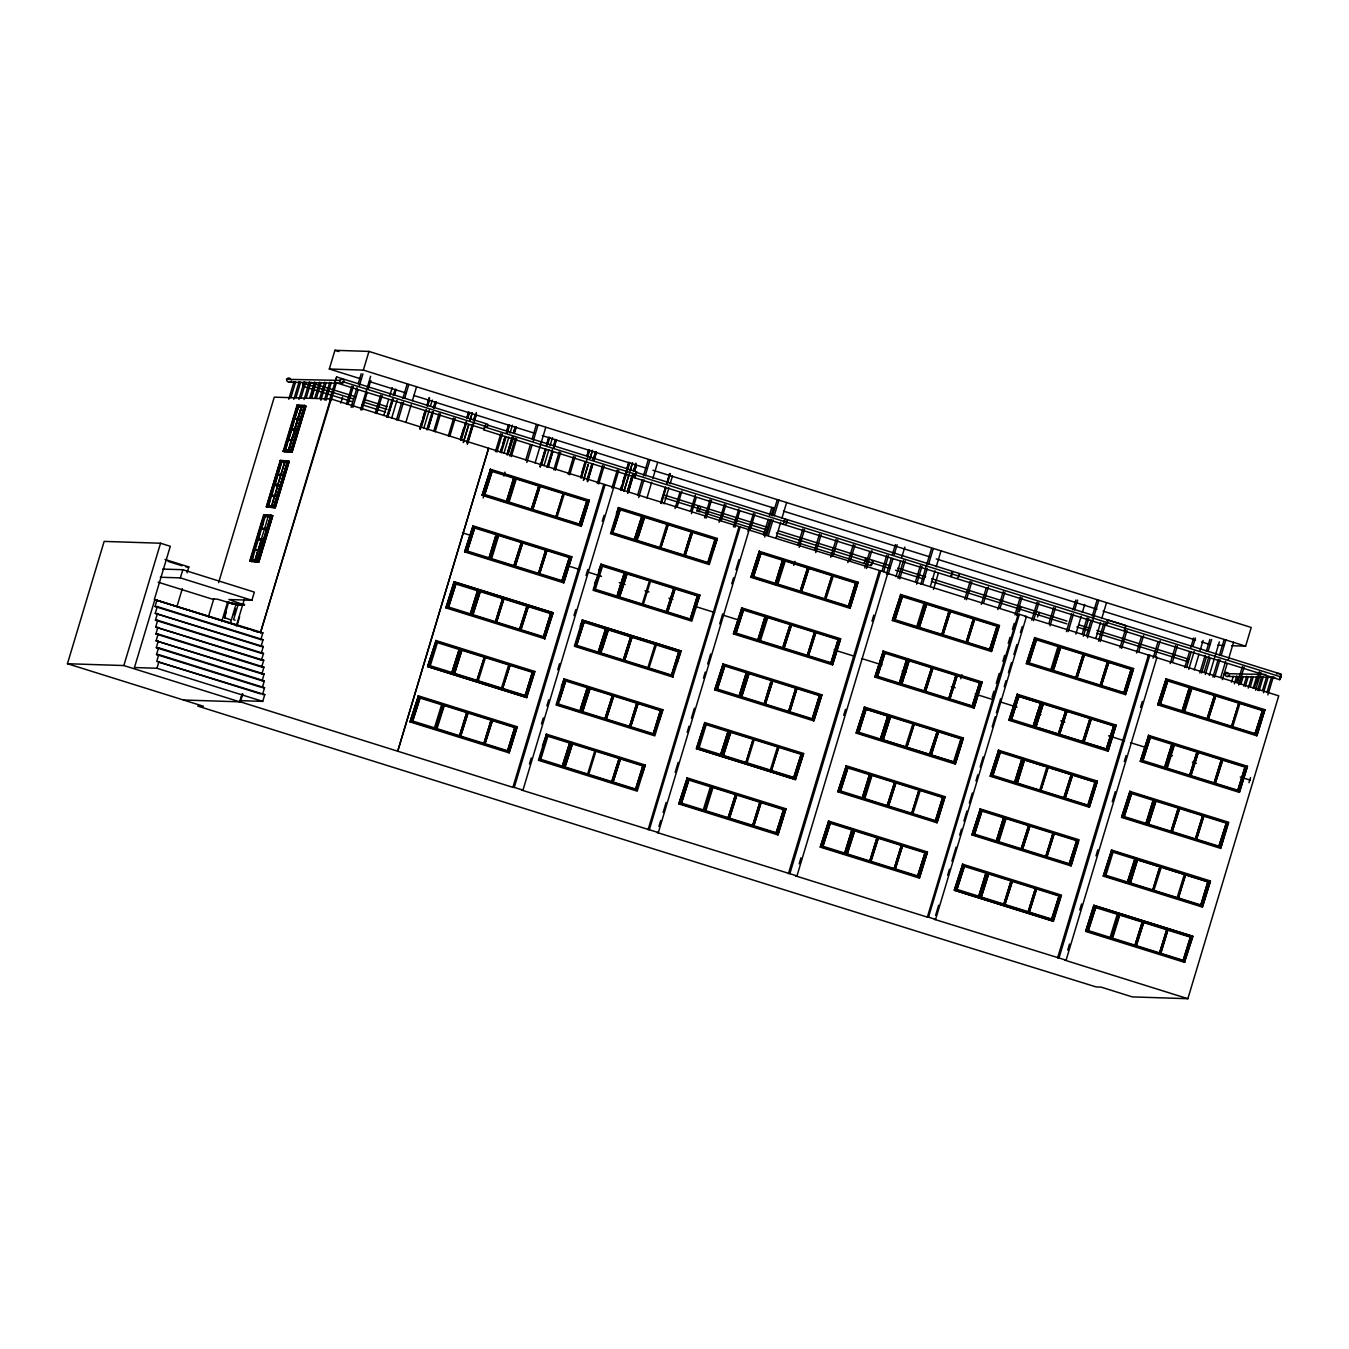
<?xml version="1.0" encoding="UTF-8"?>
<svg xmlns="http://www.w3.org/2000/svg" width="1349" height="1349" viewBox="0 0 1349 1349"><rect width="100%" height="100%" fill="white"/><g stroke="black" fill="none" stroke-linecap="round" stroke-linejoin="round"><path stroke-width="1.5" d="M634.806 476.332L636.172 475.152L636.02 472.774M696.708 510.394L764.967 532.501M785.59 524.272L787.192 522.383L786.99 520.006M957.47 578.08L959.088 576.192L958.886 573.814M225.519 613.39L225.603 612.412L225.283 613.424M1037.499 616.999L1039.388 612.48L1038.646 613.171M1229.226 673.775C1222.683 668.564 1224.319 680.098 1229.614 675.293M1105.876 623.98C1105.893 628.567 1109.637 617.876 1106.973 620.709M290.389 378.529C286.646 376.101 284.858 382.104 289.293 382.205L340.859 383.251M339.408 380.401C343.186 388.866 347.233 375.562 339.408 380.401L286.494 379.322M699.052 510.512L699.17 511.895L700.62 506.549M870.948 564.32C870.813 568.873 874.506 558.267 872.027 561.049M225.89 611.991L225.688 612.935M950.826 575.382C950.792 580.121 954.283 568.03 951.635 572.684M304.469 382.121L302.716 386.185L303.154 382.745M634.688 476.467L635.244 474.41L634.806 477.85L1279.678 679.677L1281.179 676.996L1281.314 674.247L1107.681 619.933M634.806 477.85L636.627 471.712L487.63 425.104M1248.972 782.724L1250.54 777.513M484.224 427.178L484.021 429.909L634.991 477.141M484.021 429.909L485.64 424.48M928.348 678.631L927.674 680.689M1187.862 998.698L1064.715 960.134L1066.098 960.201L1156.953 657.334L1155.57 657.283L1278.734 695.848L1187.862 998.698L1132.283 996.894L1101.071 987.114L1096.248 986.962L955.901 943.474L509.804 803.937L197.73 706.083L203.463 706.269L67.45 663.725L104.143 541.404L160.548 543.225L170.311 546.294L154.309 599.614L248.401 629.089M67.45 663.725L123.838 665.546L160.548 543.225M157.074 599.715L155.034 606.494L260.829 639.595L262.87 632.816L154.831 599.631L134.445 667.536L156.956 668.278L262.735 701.379L264.775 694.583L156.737 661.415L158.777 654.619L264.556 687.72L262.532 694.516L264.775 694.583M155.253 613.357L157.293 606.578L263.072 639.679L261.032 646.458L155.253 613.357L263.291 646.542L261.251 653.321L155.455 620.22L157.496 613.441M155.675 627.1L157.715 620.304L263.493 653.405L261.47 660.184L155.675 627.1L263.713 660.268L261.672 667.047L155.894 633.963L157.917 627.167M156.096 640.826L158.137 634.03L263.932 667.131L261.891 673.927L156.096 640.826L264.134 673.994L262.094 680.79L156.315 647.689L158.356 640.893M260.323 687.029L156.518 654.552L158.558 647.756L264.353 680.857L262.313 687.653L264.556 687.72M160.295 577.237L180.361 577.895L182.806 569.716L254.354 592.11L251.892 600.271L228.925 599.529L242.887 604.487M156.956 668.278L158.98 661.482M176.989 606.443L182.317 588.653M187.056 572.853L188.843 566.934L165.016 559.481M208.353 616.898L213.8 598.754M218.622 582.633L274.269 397.146L331.23 399L749.201 529.719L658.346 832.569L657.115 832.518L796.972 875.923L887.827 573.072L747.97 529.668L749.201 529.719M221.725 621.552L227.661 601.89L236.615 604.689M288.753 399.237L294.065 381.548M228.537 602.497L224.103 617.488L230.797 619.916M225.789 612.513L224.929 618.179M290.878 397.702L295.6 381.986M243.157 603.796L232.568 603.61L243.14 603.762M293.829 399.321L299.141 381.632M295.937 397.786L300.658 382.071M230.696 622.277L235.232 606.696M233.579 614.638L235.367 608.821M249.7 561.133L263.696 514.694L271.031 515.166L272.802 515.723L258.806 562.145L249.7 561.133L258.806 562.145M266.36 506.819L280.356 460.397L287.691 460.852L289.259 461.358L275.263 507.78L266.36 506.819L275.263 507.78M250.391 560.577L263.999 515.47L271.031 515.925L257.44 561.032L250.037 560.476L251.808 561.032L265.416 515.925L270.694 516.262M266.697 506.162L280.305 461.071L287.657 461.611L274.049 506.718L266.697 506.162L275.314 507.106L288.922 461.999L287.354 461.51L273.746 506.617L275.314 507.106M283.155 451.342L297.151 404.902L304.486 405.375L306.054 405.864L292.058 452.303L283.155 451.342L292.058 452.303M257.895 550.493L255.484 560.526L250.796 559.869L256.934 539.482L263.611 539.92M258.671 538.942L257.237 538.487L263.966 516.212L270.643 516.633M267.018 506.263L280.609 461.156M298.922 399.422L304.233 381.716M267.422 505.555L275.348 506.364L267.422 505.555L273.56 485.168L280.238 485.606M273.864 484.173L281.789 484.999L273.864 484.173L280.575 461.898L288.517 462.724L280.575 461.898M284.201 450.06L292.143 450.886L284.201 450.06L290.355 429.69L298.281 430.5L290.355 429.69M298.146 419.438L295.178 429.286L290.659 428.695L297.37 406.42L305.312 407.229L297.37 406.42M237.913 605.161L233.579 619.663L235.097 620.22M250.796 559.869L258.89 560.729L261.875 550.881L254.826 549.616L262.06 550.223L254.826 549.616M265.331 539.364L268.316 529.499L261.268 528.235L268.518 528.842L271.469 519.045M251.47 561.673L253.224 555.872M258.468 538.47L259.632 534.592M261.386 528.791L263.139 522.99M267.928 507.308L269.682 501.508M271.638 496.095L272.599 491.829M274.926 484.106L277.253 476.366M277.59 474.561L284.976 474.477L277.59 474.561L284.268 474.983M278.434 472.487L281.351 462.808M285.465 450.465L288.146 439.774L295.313 440.364L288.146 439.774M291.907 429.083L294.588 418.409L301.754 418.983M268.266 506.651L281.874 461.56L280.305 461.071M284.723 451.831L298.669 406.066M301.029 397.888L305.751 382.155M288.635 439.943L291.603 430.078M294.588 418.409L298.635 406.808M261.369 538.976L264.488 529.128M268.08 516.684L264.691 528.454M271.436 505.993L277.725 485.623M280.997 474.781L277.877 484.628L280.862 474.764M284.757 462.353L281.064 474.106L284.605 462.353M288.231 450.515L295.026 430.297L291.401 439.993M288.382 450.515L294.52 430.146M294.824 429.151L297.792 419.286M297.994 418.628L301.535 406.875M258.654 550.004L261.217 539.971L254.927 560.341L261.622 540.14M271.942 506.145L274.555 496.145M275.112 495.639L277.59 485.623M288.737 450.667L291.704 440.803M291.907 440.145L294.875 430.28M301.889 407.01L298.348 418.763L295.077 418.561M304.065 399.54L309.359 381.851M236.311 625.987L244.405 599.007M237.39 624.452L239.599 616.645M257.035 561.589L271.031 515.166M306.172 398.006L310.894 382.29M273.695 507.291L287.691 460.852M290.49 451.797L304.486 405.375M254.624 550.274L261.504 550.038M261.065 528.909L268.518 528.842M278.029 495.69L271.351 495.268L278.316 496.516L271.149 495.926M287.944 440.448L294.824 440.212M294.386 419.067L301.265 418.831M262.667 548.25L265.045 540.359L256.934 539.482M292.109 451.628L283.492 450.684L292.109 451.628L305.7 406.521L304.132 406.032M309.781 397.702L314.502 381.986M310.641 398.039L313.642 388.057M311.315 398.14L316.02 382.408M311.619 398.326L314.604 388.343M314.873 397.786L319.595 382.071M316.391 398.225L321.113 382.509M319.949 397.854L324.671 382.138M361.465 379.069L329.308 369.002L334.923 350.302L368.968 351.415L1251.231 627.454L1245.633 646.154L1231.603 645.699M320.455 398.933L322.259 392.947M320.893 400.265L326.205 382.576M324.451 399.945L329.763 382.239M325.969 400.366L331.281 382.678M329.561 400.063L336.677 376.961L487.647 424.193L487.444 426.925L342.427 381.565M332.073 393.824L260.424 632.85L331.23 399M183.413 699.996L240.375 701.851L242.786 693.858M331.078 400.501L336.39 382.812M340.808 403.081L342.595 397.095M346.474 404.076L351.87 386.118M347.958 404.515L353.337 386.539M351.128 407.331L357.03 387.618M358.227 383.672L361.178 373.825M329.308 369.002L363.353 370.115L368.968 351.415M352.882 407.398L358.21 389.659M359.39 385.713L362.932 373.875M360.588 409.809L370.638 376.287M361.937 410.079L367.265 392.34M368.446 388.394L370.806 380.502M375.275 413.098L380.671 395.122M376.759 413.536L382.155 395.561M383.791 415.492L388.647 399.54M389.76 395.544L392.239 387.568M386.708 417.145L392.137 399.287M393.25 395.324L395.105 389.372M387.365 417.161L392.711 399.304M393.857 395.358L395.695 389.389M387.652 416.908L392.93 399.287M395.864 389.49L394.11 395.358L396.235 389.507M387.787 416.908L393.284 399.287M391.648 418.19L397.044 400.215M396.404 419.977L401.732 402.238M402.913 398.292L407.044 384.499M398.157 420.028L403.486 402.289M404.666 398.343L408.814 384.549M405.864 422.439L411.192 404.7M412.372 400.754L416.504 386.961M420.18 427.144L421.95 421.276M423.114 417.364L424.884 411.496M420.433 427.161L425.12 411.496M426.891 405.627L429.235 397.786M419.977 429.117L425.964 409.877M427.077 405.897L429.37 397.803M420.197 429.134L425.491 411.512M427.245 405.627L429.589 397.803M421.192 427.734L426.537 409.894M427.734 405.931L429.522 399.978M423.856 428.021L429.302 410.079M430.432 406.083L432.304 400.097M426.773 429.673L432.203 411.833M433.316 407.853L435.171 401.918M427.431 429.69L432.995 411.816M433.923 407.887L435.761 401.935M427.852 429.437L433.147 411.816M434.311 407.904L436.081 402.036M428.071 429.454L433.349 411.833M434.53 407.921L436.3 402.036M433.67 431.376L439.066 413.401M435.154 431.815L440.533 413.839M448.306 435.946L453.686 417.971M449.773 436.385L455.169 418.409M460.835 437.734L463.769 427.937M466.703 418.156L468.474 412.271M460.498 439.69L465.928 422.085M466.956 418.156L468.862 412.288M460.599 440.263L466.147 422.085M467.142 418.443L469.081 412.305M461.257 440.28L466.602 422.422M467.799 418.46L469.587 412.507M469.907 420.618L472.302 412.642L469.975 420.618M466.838 442.219L472.268 424.362M473.381 420.399L475.236 414.447M467.496 442.236L472.824 424.345M474.039 420.416L476.416 412.474M467.192 443.939L473.061 424.362M474.241 420.433L476.146 414.565M467.547 443.939L476.366 414.581M495.454 451.611L500.85 433.636M483.144 497.966L484.342 493.97M496.921 452.033L502.317 434.074M500.31 452.219L501.491 448.306M502.671 444.394L505.015 436.553M506.769 430.685L508.539 424.817M500.563 452.235L505.268 436.57M506.431 432.658L508.792 424.817M500.698 452.235L505.622 436.587M506.617 432.962L509.146 424.834M501.322 452.809L506.077 436.941M507.275 432.978L509.652 425.053M503.986 453.095L508.843 437.143M509.973 433.147L512.435 425.171M507.595 454.495L511.709 440.803M515.824 427.093L514.053 432.962L515.891 427.009M507.561 454.765L513.126 436.891M507.983 454.512L513.497 436.907M514.441 432.978L516.431 427.11M503.852 476.079L505.049 472.083M509.855 456.114L515.234 438.138M511.322 456.552L516.718 438.577M525.638 460.447L530.359 444.681M532.147 438.762L536.278 424.969M526.801 462.488L532.13 444.732M533.31 440.803L538.032 425.019M535.098 462.926L545.738 427.431M540.038 466.72L545.333 449.099M548.858 437.363L546.497 445.187L548.992 437.363M540.173 466.72L545.468 449.116M540.393 466.737L545.687 449.116M546.868 445.204L549.212 437.363M541.387 465.354L546.143 449.487M547.93 443.534L549.717 437.582M544.052 465.641L548.908 449.672M550.038 445.693L552.5 437.717M546.969 467.277L552.399 449.436M553.512 445.474L555.383 439.521M547.627 467.31L552.365 451.375M553.579 447.463L555.957 439.538M547.913 467.041L552.753 451.392M553.781 447.463L556.277 439.639M548.267 467.058L552.972 451.392M554.152 447.48L556.496 439.656M553.815 469.857L559.211 451.881M555.299 470.295L560.695 452.32M568.233 474.376L573.612 456.4M569.7 474.814L575.096 456.839M582.212 471.425L585.146 461.628M586.916 455.76L588.67 449.892M580.694 477.31L585.533 461.645M587.152 455.76L589.058 449.892M580.795 477.866L585.753 461.645M587.338 456.046L589.277 449.908M581.453 477.883L589.783 450.128M583.409 480.278L588.299 464.208L583.594 480.16M590.019 458.255L592.498 450.246L590.171 458.222M586.95 479.856L591.789 463.989M592.902 460.026L595.364 452.084M587.608 479.873L592.346 463.938M593.526 460.026L595.938 452.117M587.304 481.576L592.734 463.955M593.762 460.043L596.258 452.219M587.675 481.576L592.953 463.972M594.133 460.043L596.477 452.219M597.27 483.465L602.666 465.489M598.754 483.903L604.133 465.928M240.375 701.851L512.907 787.361L603.762 484.51M512.907 787.361L514.256 787.411L605.128 484.561M611.906 488.034L617.302 470.059M529.449 764.023L531.253 758.003M541.472 723.907L543.293 717.887M546.901 705.864L548.706 699.844M557.727 669.762L559.531 663.742M573.966 615.599L575.77 609.596M586.006 575.5L587.81 569.48M602.261 521.338L604.065 515.318M658.346 832.569L521.625 790.092L522.974 790.143L618.769 470.497M620.439 489.856L621.602 485.944M622.783 482.031L625.127 474.207M626.897 468.322L628.651 462.454M620.675 489.872L629.039 462.471M621.029 489.889L629.258 462.471M621.434 490.463L629.764 462.69M624.081 490.817L628.887 474.797M630.084 470.801L632.479 462.791L630.152 470.801M623.98 491.356L629.46 473.347M633.474 471.121L635.851 463.179L633.524 471.121M627.622 492.689L631.737 478.979M627.572 492.958L633.153 475.067L628.01 492.689M634.468 471.172L636.222 465.287M628.229 492.705L633.507 475.084M634.688 471.172L636.441 465.304M637.537 495.505L642.259 479.738M643.439 475.792L648.178 460.026M638.701 497.528L644.013 479.789M645.193 475.86L649.931 460.076M646.98 497.966L651.719 482.2M652.899 478.254L657.638 462.488M660.639 502.941L665.479 487.293M667.283 481.694L669.593 473.583M661.01 502.958L665.698 487.293M666.878 483.38L669.812 473.6M661.398 503.531L666.17 487.663M667.35 483.701L670.335 473.786M664.045 503.885L668.919 487.883M670.048 483.869L672.527 475.877M675.04 508.556L679.829 492.587M677.114 507.005L681.903 491.019M690.536 511.22L695.325 495.235M691.413 513.649L696.202 497.68M704.616 517.797L709.996 499.821M706.083 518.235L711.479 500.26M719.017 522.316L724.396 504.341M721.091 520.748L725.88 504.779M733.434 526.835L738.83 508.86M734.901 527.274L739.707 511.288M648.093 829.702L738.948 526.835M649.324 829.736L740.179 526.886M658.919 826.499L660.723 820.479M663.135 812.469L666.136 802.436M675.174 772.353L678.176 762.32M687.197 732.237L689.002 726.217M691.413 718.191L694.415 708.174M703.453 678.092L705.257 672.072M707.652 664.045L710.67 654.012M719.692 623.929L722.71 613.913M731.731 583.813L733.536 577.81M735.947 569.784L738.948 559.751M748.054 531.405L753.45 513.429M750.128 529.837L754.917 513.868M763.551 534.997L768.272 519.23M769.453 515.284L771.83 507.409M764.714 537.037L770.043 519.298M771.223 515.352L773.584 507.46M766.536 535.486L771.274 519.719M772.454 515.773L777.193 500.007M768.289 535.536L773.028 519.77M774.208 515.824L778.946 500.057M775.995 537.947L780.734 522.181M781.914 518.235L786.636 502.469M798.068 544.895L802.857 528.909M793.752 565.366L794.966 561.369M799.148 547.39L804.544 529.415M814.678 550.088L819.467 534.12M815.757 552.584L821.153 534.609M830.697 557.289L836.093 539.313M832.974 555.788L837.78 539.819M847.863 562.651L853.259 544.676M850.157 561.15L854.946 545.181M864.793 567.946L869.599 551.977M866.48 568.452L871.876 550.476M788.44 873.629L879.295 570.779M789.856 873.697L880.712 570.846M882.01 571.15L886.799 555.181M883.696 571.656L888.485 555.687M799.164 863.832L800.969 857.812M843.698 715.408L845.503 709.405M871.977 621.147L873.781 615.127M886.512 574.185L891.234 558.402M892.414 554.473L895.382 544.608M888.266 574.236L893.004 558.469M894.185 554.523L897.136 544.676M895.972 576.647L900.694 560.88M901.874 556.935L904.842 547.07M898.063 578.367L903.442 560.391M899.749 578.873L905.128 560.897M915.516 581.638L920.322 565.669M916.612 584.134L922.008 566.158M920.844 584.1L931.485 548.605M922.598 584.151L927.336 568.384M928.517 564.438L933.255 548.672M930.304 586.562L935.026 570.796M936.223 566.85L940.944 551.083M933.491 589.412L938.28 573.443M964.771 599.226L970.167 581.25M966.44 599.732L971.836 581.756M981.313 604.403L986.102 588.417M960.808 678.783L962.006 674.804M983.573 602.902L988.379 586.933M997.855 609.579L1003.251 591.604M1000.132 608.079L1004.921 592.11M1014.954 614.925L1020.333 596.949M992.055 697.298L993.842 691.312M996.253 683.319L999.238 673.336M1002.83 661.347L1004.634 655.361M1008.226 643.372L1010.03 637.386M1012.424 629.393L1014.229 623.407M1016.623 615.414L1022.002 597.438M796.972 875.923L795.556 875.872L927.353 917.135L1018.208 614.267L1019.355 614.318L1026.437 616.544L935.582 919.394L934.419 919.344L1066.098 960.201M927.353 917.135L928.5 917.168L1019.355 614.318M935.616 915.33L938.634 905.297M947.656 875.214L949.46 869.194M951.871 861.185L956.087 847.138M959.695 835.098L961.5 829.095M963.894 821.069L966.913 811.036M969.324 803.009L972.325 792.993M975.934 780.953L977.738 774.933M980.15 766.907L983.151 756.89M992.189 726.807L995.191 716.774M996.388 712.761L1000.604 698.715M1004.212 686.692L1006.017 680.672M1008.428 672.645L1011.43 662.612M1013.841 654.602L1016.859 644.569M1020.468 632.529L1022.272 626.526M1031.8 620.186L1037.196 602.21M1033.469 620.692L1038.865 602.716M1048.932 623.373L1053.738 607.404M1050.011 625.869L1055.407 607.893M1066.401 631.568L1071.713 613.829M1072.91 609.9L1075.861 600.035M1068.155 631.636L1073.484 613.896M1074.664 609.95L1077.615 600.086M1075.861 634.047L1081.173 616.308M1082.353 612.362L1084.731 604.47M1082.286 633.811L1087.092 617.842M1083.365 636.306L1088.761 618.331M1086.383 635.817L1091.105 620.051M1092.302 616.105L1097.024 600.339M1087.547 637.841L1098.777 600.389M1095.843 638.279L1100.565 622.513M1101.745 618.567L1106.484 602.801M1098.491 641.062L1103.887 623.086M1100.16 641.568L1105.556 623.592M1119.957 647.824L1125.353 629.848M1121.643 648.329L1127.039 630.354M1136.516 653.017L1141.305 637.032M1138.809 651.516L1143.598 635.531M1057.599 957.908L1148.471 655.058L1156.953 657.334M1058.999 957.975L1149.854 655.108M1153.075 658.194L1157.88 642.225M1155.368 656.693L1160.174 640.724M1067.717 950.118L1069.521 944.098M1079.756 910.002L1081.561 903.982M1095.995 855.839L1097.799 849.819M1112.251 801.694L1115.252 791.661M1124.29 761.578L1126.095 755.558M1140.529 707.432L1142.333 701.413M1170.207 663.539L1175.603 645.581M1172.5 662.055L1177.289 646.07M1184.776 667.536L1189.514 651.769M1190.695 647.824L1193.646 637.976M1186.53 667.603L1191.268 651.82M1193.039 645.918L1195.416 638.026M1188.773 669.323L1194.169 651.348M1194.236 669.998L1198.974 654.231M1200.155 650.285L1203.106 640.438M1199.834 672.949L1205.163 655.209M1206.343 651.263L1209.884 639.443M1201.588 673.016L1206.326 657.25M1208.097 651.331L1211.655 639.493M1204.252 672.021L1209.041 656.036M1205.332 674.517L1210.137 658.531M1209.294 675.427L1219.344 641.905M1212.886 677.181L1218.214 659.442M1219.395 655.496L1224.116 639.73M1214.64 677.232L1219.968 659.492M1221.149 655.547L1225.887 639.78M1220.828 677.215L1225.634 661.229M1222.346 679.643L1227.084 663.877M1228.264 659.931L1233.576 642.191M1231.485 682.24L1233.256 676.321M1234.335 683.876L1236.713 675.967M1236.443 682.324L1238.23 676.405M1237.657 682.476L1242.446 666.49M1238.736 684.972L1244.132 666.996M1239.309 683.96L1241.687 676.068M1240.844 684.398L1243.205 676.49M1243.761 686.051L1246.729 676.186M1245.279 686.489L1248.247 676.625M1248.196 688.159L1251.754 676.321M1250.321 686.624L1253.272 676.743M1253.187 688.243L1256.745 676.405M1254.469 687.737L1259.275 671.751M1256.475 682.763L1258.263 676.844M1255.565 690.233L1260.961 672.257M1257.572 690.283L1261.72 676.473M1259.089 690.722L1263.237 676.894M1262.546 690.401L1266.694 676.574M1263.473 692.813L1268.212 677.013M1266.964 692.492L1271.702 676.692M1267.891 694.904L1273.22 677.131M410.012 721.9L418.46 695.865L410.012 721.9L509.129 752.877L517.207 726.757L418.089 695.78M427.616 666.575L436.064 640.556L427.616 666.575L526.734 697.568L534.811 671.448L435.693 640.471M545.03 638.853L445.912 607.876L453.989 581.773L553.107 612.75L544.659 638.785L553.107 612.75M418.763 696.725L443.028 704.279L435.373 729.067L411.108 721.513L418.763 696.725L411.26 721.546M454.36 581.857L445.912 607.876M452.758 673.707L460.633 648.97L452.606 673.674L428.712 666.187L436.52 641.449M454.664 582.701L447.008 607.488L471.273 615.06L478.929 590.272L455.035 582.785L447.008 607.488L454.815 582.734M464.629 551.876L473.077 525.84L464.629 551.876L563.747 582.852L571.824 556.749L472.706 525.756M482.099 495.302L490.53 469.283L482.099 495.302L581.217 526.279L589.277 500.175L490.159 469.199M412.676 721.041L420.011 698.023L412.676 721.041L434.496 727.836L441.612 704.785L419.792 697.973M452.1 672.527L430.28 665.715L437.396 642.664L459.216 649.476L451.881 672.476L459.216 649.476M448.559 607.016L455.911 584.016L448.559 607.016L470.396 613.829L477.512 590.778L455.692 583.965M473.381 526.7L497.646 534.271L489.991 559.042L465.725 551.488L473.381 526.7L465.86 551.522M490.851 470.127L515.116 477.698L507.224 502.435L483.178 494.914L490.851 470.127L483.33 494.948M467.277 551.016L474.629 528.015L467.277 551.016L489.114 557.828L496.23 534.76L474.41 527.965M484.746 494.442L492.098 471.442L484.746 494.442L506.566 501.255L513.699 478.204L491.879 471.391M435.154 729.016L442.826 704.229M471.054 615.009L478.71 590.221M495.42 536.632L489.114 557.828M515.234 727.246L507.764 751.393L435.98 728.949L442.978 706.842M507.915 751.427L515.605 727.33L443.821 704.869L435.98 728.949M461.054 649.476L533.209 672.021L525.739 696.168L453.584 673.623L460.431 651.5M453.736 673.657L460.582 651.533M471.88 614.925L479.721 590.862L551.488 613.323L544.035 637.47L471.88 614.925L479.502 590.811M459.571 735.728L436.992 728.679L444.344 705.611L466.72 712.609L459.571 735.728L466.72 712.609M461.425 649.56L453.584 673.623M507.662 500.496L515.116 477.698M477.175 680.402L454.596 673.353L461.729 650.252L484.325 657.3L476.956 680.351L484.325 657.3M489.771 558.992L497.427 534.221M461.948 650.302L454.596 673.353M472.875 614.655L480.244 591.604L472.875 614.655L495.471 621.704L502.621 598.602L480.025 591.553M508.067 502.351L515.891 478.288L508.067 502.351L580.205 524.896L587.675 500.749L579.986 524.845M562.533 581.419L570.205 557.322L562.381 581.385L490.598 558.924L498.219 534.811M508.219 502.384L515.672 478.237M514.188 565.703L491.592 558.655L498.742 535.536L521.338 542.585L513.969 565.653L521.338 542.585M531.641 509.129L509.062 502.081L516.212 478.979L538.791 486.028L531.422 509.079L538.791 486.028M460.667 736.082L468.019 713.014L460.667 736.082L483.937 743.35L491.07 720.231L467.799 712.963M478.254 680.773L485.404 657.654L508.674 664.922L501.541 688.024L478.473 680.823M519.837 629.325L496.55 622.074L503.7 598.956L526.97 606.224L519.618 629.275L526.97 606.224M503.919 599.007L496.55 622.074M515.267 566.057L522.636 543.006L515.267 566.057L538.555 573.325L545.687 550.207L522.417 542.956M532.737 509.484L540.089 486.433L532.737 509.484L556.007 516.751L563.157 493.65L539.887 486.382M485.016 743.704L492.385 720.636L485.016 743.704L507.612 750.752L514.745 727.634L492.166 720.585M502.621 688.395L509.989 665.327L502.621 688.395L525.216 695.443L532.349 672.325L509.77 665.276M520.916 629.696L528.285 606.628L520.916 629.696L543.495 636.745L550.645 613.626L528.066 606.578M562.213 580.728L539.634 573.679L546.783 550.577L569.362 557.626L561.993 580.677L569.362 557.626M579.682 524.154L557.086 517.105L564.236 494.004L586.832 501.052L579.463 524.12L586.832 501.052M547.003 550.628L539.634 573.679M543.816 637.419L551.286 613.272M526.38 697.484L534.811 671.448M542.433 746.132L546.53 734.16L538.453 760.28L637.2 791.172L645.277 765.068L546.16 734.075M561.285 686.793L564.135 678.851L556.058 704.954L654.805 735.863L662.882 709.743L563.764 678.766M580.188 626.088L582.431 620.152L681.178 651.044L672.729 677.08M540.511 756.03L546.986 735.053M582.431 620.152L574.354 646.255L673.1 677.164M539.33 759.841L546.834 735.02L571.099 742.574L563.224 767.311M563.258 683.521L564.809 679.795L556.935 704.532M557.525 702.61L564.59 679.744M581.554 624.823L583.105 621.096L575.214 645.817M594.572 584.151L595.803 580.137M598.905 570.087L601.148 564.152L593.071 590.255L691.818 621.147L699.895 595.044L600.777 564.067M616.375 513.514L618.601 507.578L610.524 533.681L709.287 564.59L717.348 538.47L618.23 507.494M540.747 759.335L547.863 736.284L569.683 743.08L562.348 766.097M559.531 700.182L565.686 681.009L558.351 704.026M577.237 643.406L583.982 622.311L576.63 645.328M595.111 586.006L601.603 565.029M612.581 529.432L619.056 508.472M593.931 589.817L601.452 564.995L625.717 572.566L617.842 597.303M611.401 533.243L618.921 508.438L643.186 515.993L635.295 540.73M613.997 528.909L620.169 509.737L612.817 532.737M595.347 589.311L602.48 566.26L624.3 573.072L616.965 596.073M562.938 764.175L569.683 743.08M580.542 708.866L587.287 687.771L579.952 710.771M598.838 650.151L605.583 629.072L598.248 652.073M563.815 765.406L571.099 742.574M581.419 710.097L588.501 687.214M604.285 636.104L606.999 628.567L599.125 653.304M570.273 747.11L571.892 743.181L564.202 767.277M580.829 712.002L588.704 687.265L564.438 679.711M617.555 594.15L624.3 573.072M564.826 765.271L571.672 743.13M641.77 516.498L634.418 539.499L641.77 516.498L619.95 509.686M582.431 709.945L589.496 687.855L581.807 711.968M603.694 641.146L605.549 635.109M565.653 765.052L572.414 743.906L565.062 766.974M601.35 649.24L607.792 629.157L600.103 653.253M618.432 595.398L625.498 572.516M635.16 540.696L643.186 515.993M583.257 709.726L590.019 688.597L582.667 711.665M602.143 649.105L608.315 629.899L600.946 652.967M623.643 581.115L626.509 573.156L618.82 597.253M639.864 528.572L643.962 516.583L636.29 540.679M620.86 593.105L627.032 573.898L619.663 596.949M638.33 536.531L644.502 517.325L637.133 540.376M572.195 743.855L594.791 750.904L587.641 774.022L565.282 767.025M612.395 695.595L605.027 718.663L612.395 695.595L589.8 688.546M630.691 636.897L623.322 659.965L630.691 636.897L608.095 629.848M612.008 781.644L588.737 774.377L595.87 751.275L619.14 758.526L611.788 781.594L619.14 758.526M606.325 719.068L613.694 696L606.325 719.068L629.612 726.335L636.745 703.217L613.475 695.949M624.621 660.369L631.99 637.301L624.621 660.369L647.908 667.62L655.041 644.518L631.77 637.251M626.813 573.848L649.409 580.896L642.259 603.998L619.882 597M644.282 517.274L666.861 524.323L659.712 547.424L637.352 540.426M660.808 547.795L668.16 524.727L660.808 547.795L684.078 555.046L691.228 531.944L667.957 524.677M666.625 611.62L643.338 604.352L650.488 581.25L673.758 588.518L666.406 611.569L673.758 588.518M613.087 781.998L620.456 758.947L613.087 781.998L635.683 789.047L642.815 765.945L620.236 758.897M630.691 726.689L638.06 703.622L630.691 726.689L653.287 733.738L660.42 710.619L637.841 703.571M671.566 675.04L648.987 667.991L656.356 644.923L678.716 651.921L671.566 675.04L678.716 651.921M667.704 611.974L675.073 588.923L667.704 611.974L690.283 619.022L697.433 595.921L674.854 588.872M685.157 555.417L692.526 532.349L685.157 555.417L707.753 562.466L714.903 539.347L692.307 532.299M643.456 765.591L635.986 789.738L643.675 765.642L571.521 743.097M654.063 732.372L661.28 710.316L653.81 734.463L661.061 710.265M672.982 671.667L679.559 651.618L672.106 675.765L600.322 653.304M641.18 777.024L645.277 765.068M658.784 721.715L662.882 709.743M677.08 663.017L680.183 652.967M691.228 617.707L698.074 595.567M708.68 561.133L715.526 538.993M690.604 619.714L698.276 595.617L626.138 573.072M708.056 563.14L715.746 539.044L643.591 516.498M695.173 609.023L699.895 595.044M713.267 550.443L717.348 538.47M678.817 803.92L687.265 777.901L678.817 803.92L777.935 834.913L786.012 808.793L686.894 777.817M696.421 748.611L704.869 722.592L696.421 748.611L795.539 779.587L803.616 753.484L704.498 722.508M714.717 689.912L723.165 663.877L714.717 689.912L813.835 720.889L821.912 694.786L722.794 663.809M704.178 811.103L679.913 803.532L687.939 778.845L679.913 803.532L703.959 811.053L711.834 786.315L704.178 811.103L711.479 786.231M697.517 748.223L705.544 723.519L697.517 748.223L721.782 755.794L729.438 731.006L721.563 755.744M715.813 689.524L723.84 664.821L715.813 689.524L740.078 697.096L747.734 672.308L723.469 664.737M715.948 689.558L723.62 664.77M733.434 633.912L741.883 607.876L733.434 633.912L832.552 664.888L840.629 638.768L741.512 607.792M750.904 577.338L759.335 551.303L750.904 577.338L850.022 608.315L858.082 582.212L758.964 551.218M681.481 803.077L688.816 780.059L681.481 803.077L703.301 809.872L710.417 786.821L688.597 780.009M720.906 754.563L699.086 747.751L706.202 724.7L728.022 731.512L720.686 754.513L728.022 731.512M717.364 689.052L724.717 666.052L717.364 689.052L739.201 695.865L746.317 672.814L724.497 666.001M742.186 608.736L734.531 633.524L758.796 641.079L766.451 616.291L742.186 608.736L734.885 633.608M759.656 552.163L751.983 576.95L776.029 584.471L783.921 559.734L759.656 552.163L752.135 576.984L775.894 584.437L783.921 559.734M736.082 633.052L743.434 610.035L736.082 633.052L757.919 639.864L765.035 616.797L743.215 610.001M753.551 576.478L760.903 553.478L753.551 576.478L775.371 583.291L782.504 560.24L760.684 553.427M747.734 672.308L740.078 697.096M739.859 697.045L747.515 672.257M712.407 786.855L704.785 810.968L712.255 786.821L784.41 809.366L776.72 833.463M729.86 731.512L722.389 755.659L729.86 731.512L802.014 754.057L794.173 778.12L802.014 754.057M730.011 731.546L722.541 755.693L794.544 778.204M812.84 719.506L740.685 696.961L748.526 672.898L820.293 695.359L812.84 719.506L820.293 695.359M728.376 817.747L705.797 810.715L712.93 787.597L735.525 794.645L728.156 817.713L735.525 794.645M748.526 672.898L740.685 696.961M723.401 755.389L730.753 732.338L723.401 755.389L745.98 762.438L753.13 739.336L730.534 732.288M758.576 641.028L766.232 616.24M741.68 696.691L749.049 673.623L741.68 696.691L764.276 703.74L771.426 680.621L748.83 673.589M776.872 584.387L784.696 560.324L776.872 584.387L849.01 606.932L856.48 582.785L848.791 606.881M831.338 663.455L839.011 639.342L831.186 663.421L759.403 640.96L767.025 616.847M777.024 584.421L784.477 560.273M782.993 647.739L760.398 640.691L767.766 617.623L790.143 624.621L782.774 647.689M800.446 591.166L777.867 584.117L785.236 561.049L807.596 568.047L800.227 591.115M770.599 682.51L764.276 703.74M729.472 818.118L736.824 795.05L729.472 818.118L752.742 825.369L759.875 802.267L736.605 794.999M747.059 762.792L754.209 739.69L777.479 746.958L770.346 770.06L747.279 762.843M765.355 704.094L772.724 681.043L765.355 704.094L788.642 711.361L795.775 688.26L772.505 680.992M783.364 645.766L790.143 624.621M800.834 589.193L807.596 568.047M784.073 648.093L791.441 625.025L784.073 648.093L807.36 655.361L814.492 632.243L791.222 624.975M801.542 591.52L808.894 568.469L801.542 591.52L824.812 598.787L831.962 575.669L808.692 568.418M776.417 832.788L753.821 825.74L760.971 802.621L783.55 809.67L776.198 832.738L783.55 809.67M761.19 802.672L753.821 825.74M794.021 777.462L771.426 770.414L778.575 747.312L801.154 754.361L793.802 777.412L801.154 754.361M778.795 747.363L771.426 770.414M796.871 688.614L789.721 711.716L812.3 718.764L819.45 695.662L796.871 688.614L789.941 711.766M825.183 596.814L831.962 575.669M808.439 655.715L815.808 632.647L808.439 655.715L831.018 662.764L838.167 639.645L815.589 632.597M848.487 606.19L825.892 599.141L833.26 576.09L855.637 583.088L848.487 606.19L855.637 583.088M784.039 809.282L776.94 833.513L704.937 811.002M812.621 719.455L820.091 695.308M795.185 779.503L803.616 753.484M820.276 847.121L828.708 821.103L820.276 847.121L919.394 878.098L927.471 851.995L828.353 821.018M837.881 791.812L846.312 765.777L837.881 791.812L936.999 822.789L945.076 796.686L845.958 765.692M856.177 733.114L864.608 707.078L856.177 733.114L955.294 764.09L963.355 737.97L864.237 706.994M829.028 821.946L821.356 846.734L845.638 854.305L853.293 829.517L829.382 822.03L821.356 846.734L829.18 821.979M863.225 798.979L838.96 791.425L846.632 766.637L870.898 774.191L862.871 798.895L870.898 774.191M839.112 791.458L846.987 766.721M857.256 732.726L865.282 708.023L889.193 715.493L881.521 740.281L857.256 732.726L865.063 707.972M874.894 677.097L883.325 651.078L874.894 677.097L974.012 708.09L982.072 681.97L882.954 650.994M892.347 620.54L900.795 594.504L892.347 620.54L991.464 651.516L999.542 625.396L900.424 594.42M822.924 846.261L830.276 823.261L822.924 846.261L844.744 853.074L851.877 830.023L830.057 823.21M840.528 790.952L847.88 767.952L840.528 790.952L862.348 797.765L869.481 774.697L847.661 767.901M880.644 739.067L858.824 732.254L865.957 709.203L887.777 715.999L880.425 739.016L887.777 715.999M875.973 676.709L884 652.022L875.973 676.709L900.019 684.23L907.692 659.442M901.098 595.364L893.443 620.152L917.708 627.707L925.363 602.919L901.469 595.449L893.443 620.152L901.25 595.398M866.176 709.237L858.824 732.254M876.125 676.743L883.78 651.972M877.541 676.254L884.893 653.236L877.541 676.254L899.361 683.049L906.494 659.998L884.674 653.186M894.994 619.68L902.346 596.663L894.994 619.68L916.814 626.492L923.947 603.425L902.127 596.612M853.074 829.466L845.638 854.305M863.023 798.928L870.678 774.157M888.974 715.442L881.521 740.281M846.245 854.17L854.069 830.107L925.852 852.568L918.382 876.715L846.245 854.17L853.866 830.057M943.086 797.175L935.987 821.406L863.849 798.861L871.454 774.748M954.283 762.708L882.145 740.163L889.969 716.1L961.753 738.544L954.283 762.708L961.533 738.51L891.588 716.623M847.239 853.9L854.608 830.849L847.239 853.9L869.818 860.949L876.968 837.847L854.389 830.799M882.297 740.196L889.969 716.1M917.489 627.656L925.144 602.868M887.423 805.64L864.844 798.591L871.994 775.473L894.572 782.521L887.22 805.589L894.572 782.521M883.14 739.893L890.509 716.825L883.14 739.893L905.719 746.941L883.359 739.943M907.911 659.492L899.884 684.196L907.911 659.492L883.629 651.938M900.862 684.145L908.686 660.083L980.47 682.543L973 706.691L900.862 684.145L908.467 660.032M918.315 627.589L926.156 603.526L997.923 625.97L990.47 650.117L918.315 627.589L925.937 603.475M924.436 690.924L901.857 683.892L909.007 660.774L931.586 667.822L924.217 690.89L931.586 667.822M919.31 627.319L926.679 604.251L919.31 627.319L941.906 634.367L949.038 611.249L926.459 604.2M909.226 660.825L901.857 683.892M905.499 746.891L912.868 723.823L890.289 716.774M870.914 861.303L878.283 838.252L870.914 861.303L894.185 868.571L901.334 845.469L878.064 838.201M888.519 805.994L895.888 782.926L888.519 805.994L911.789 813.262L918.939 790.143L895.669 782.892M906.815 747.295L914.167 724.228L906.815 747.295L927.201 753.669M925.532 691.295L932.884 668.227L925.532 691.295L948.802 698.546L955.952 675.444L932.665 668.177M942.985 634.721L950.354 611.653L942.985 634.721L966.255 641.989L973.405 618.871L950.134 611.603M929.866 754.513L937.235 731.445L929.394 754.344M917.86 875.973L895.281 868.925L902.414 845.823L925.009 852.872L917.64 875.923L925.009 852.872M902.633 845.874L895.281 868.925M935.464 820.664L912.885 813.616L920.237 790.548L942.614 797.563L935.464 820.664L942.614 797.563M931.383 754.968L938.533 731.849L931.164 754.917L953.76 761.966L933.036 755.507M972.477 705.965L949.881 698.917L957.031 675.798L979.627 682.847L972.258 705.915L979.627 682.847M989.93 649.392L967.351 642.343L974.501 619.225L997.08 626.273L989.711 649.341L997.08 626.273M957.25 675.849L949.881 698.917M974.72 619.275L967.351 642.343M925.481 852.484L918.382 876.715M918.163 876.665L925.852 852.568M953.541 761.915L960.91 738.847L938.314 731.799M935.768 821.356L943.457 797.259L871.673 774.798L863.849 798.861M972.781 706.64L980.251 682.493M990.25 650.083L997.704 625.919M998.547 627.336L991.464 651.516M954.316 890.256L962.748 864.237L954.316 890.256L1053.434 921.249L1061.511 895.129L962.393 864.153M971.921 834.947L980.352 808.928L971.921 834.947L1071.039 865.923L1079.116 839.82L979.998 808.844M990.217 776.248L998.648 750.213L990.217 776.248L1089.334 807.225L1097.395 781.122L998.277 750.145M963.068 865.097L955.396 889.868L979.678 897.439L987.333 872.651L963.439 865.181L955.396 889.868L963.22 865.131M997.282 842.13L973 834.559L980.672 809.771L973.152 834.593L997.282 842.13L1004.938 817.342L980.672 809.771M991.296 775.86L999.322 751.157L1023.233 758.644L1015.561 783.432L991.296 775.86L999.103 751.106M1008.934 720.248L1017.365 694.212L1008.934 720.248L1108.052 751.224L1116.112 725.104L1016.994 694.128M1026.387 663.674L1034.835 637.639L1026.387 663.674L1125.504 694.651L1133.582 668.548L1034.464 637.554M956.964 889.413L964.316 866.395L956.964 889.413L978.784 896.208L985.917 873.157L964.097 866.345M974.568 834.087L981.92 811.086L974.568 834.087L996.388 840.899L1003.521 817.848L981.701 811.036M992.864 775.388L1000.216 752.388L992.864 775.388L1014.684 782.201L1021.817 759.15L999.997 752.337M1017.686 695.072L1010.013 719.86L1034.278 727.415L1041.951 702.627L1018.04 695.157L1010.013 719.86L1017.821 695.106M1035.138 638.499L1027.483 663.286L1051.748 670.841L1059.403 646.07L1035.509 638.583L1027.483 663.286L1035.29 638.532M1033.401 726.2L1011.581 719.388L1018.714 696.337L1040.534 703.133L1033.182 726.15L1040.534 703.133M1029.034 662.814L1036.386 639.814L1029.034 662.814L1050.871 669.627L1057.987 646.576L1036.167 639.763M1018.933 696.371L1011.581 719.388M987.114 872.601L979.678 897.439M1004.718 817.292L997.063 842.08L1004.938 817.342M980.285 897.304L988.126 873.241L1059.892 895.702L1052.422 919.849L980.285 897.304L987.906 873.191M997.889 841.995L1005.713 817.932L997.889 841.995L1070.027 864.54L1077.497 840.393L1069.824 864.49M1016.809 781.29L1023.031 761.156M981.279 897.051L988.648 873.983L981.279 897.051L1003.875 904.083L1011.008 880.981L988.429 873.933M1023.655 759.15L1095.793 781.695L1088.323 805.842L1016.185 783.297L1023.79 759.183M1041.951 702.627L1034.278 727.415M1034.059 727.364L1041.732 702.576M1051.529 670.807L1059.184 646.019M1021.48 848.774L998.884 841.725L1006.034 818.624L1028.612 825.672L1021.26 848.723L1028.612 825.672M1017.77 781.105L1023.722 761.848M1017.399 783.078L1024.549 759.959L1046.908 766.957L1039.759 790.076L1017.18 783.027M1106.821 749.791L1114.291 725.644L1042.372 703.149L1114.51 725.678L1107.04 749.842L1034.902 727.296L1042.507 703.183M1059.825 646.576L1131.963 669.121L1124.51 693.268L1052.355 670.723L1059.353 648.616M1042.726 703.234L1034.902 727.296M1060.196 646.66L1052.355 670.723M1035.897 727.027L1043.266 703.959L1035.897 727.027L1058.476 734.075L1065.626 710.957L1043.047 703.908M1053.957 668.531L1060.499 647.335L1083.095 654.383L1075.946 677.502L1083.095 654.383M1060.719 647.385L1053.367 670.453L1075.946 677.502M1004.954 904.454L1012.323 881.386L1004.954 904.454L1028.225 911.705L1035.374 888.603L1012.104 881.335M1022.559 849.128L1029.928 826.077L1022.559 849.128L1045.829 856.396L1052.979 833.294L1029.709 826.026M1064.125 797.697L1040.855 790.43L1048.004 767.328L1071.275 774.596L1063.906 797.647L1071.275 774.596M1058.257 734.025L1065.626 710.957M1048.224 767.379L1040.855 790.43M1059.572 734.429L1066.941 711.361L1059.572 734.429L1060.483 734.699M1077.025 677.856L1084.394 654.805L1077.025 677.856L1100.312 685.123L1107.445 662.005L1084.174 654.754M1051.9 919.124L1029.321 912.076L1036.47 888.957L1059.049 896.006L1051.68 919.074L1059.049 896.006M1036.673 889.008L1029.321 912.076M1069.504 863.798L1046.925 856.75L1054.058 833.648L1076.654 840.697L1069.285 863.748L1076.654 840.697M1065.221 798.052L1072.573 775.001L1094.95 781.998L1087.8 805.1L1065.221 798.052L1072.573 775.001M1082.623 741.646L1089.992 718.579L1082.842 741.697L1062.236 735.256M1054.277 833.699L1046.925 856.75M1083.938 742.051L1091.29 718.983L1083.938 742.051L1104.426 748.459M1101.391 685.477L1108.76 662.426L1101.391 685.477L1123.97 692.526L1131.12 669.424L1108.541 662.376M1059.892 895.702L1052.422 919.849M1052.22 919.799L1059.673 895.652M1087.952 805.758L1095.573 781.644M1053.063 921.165L1060.516 897.051M1113.667 725.981L1106.298 749.049L1113.667 725.981L1091.071 718.933M1078.121 841.742L1071.039 865.923M1131.963 669.121L1124.51 693.268M1124.29 693.217L1131.76 669.07M1184.776 962.41L1085.658 931.417L1093.735 905.314L1192.853 936.29L1184.405 962.326L1192.853 936.29M1094.106 905.398L1085.658 931.417M1103.263 876.108L1111.694 850.089L1103.263 876.108L1202.381 907.084L1210.458 880.981L1111.34 850.005M1121.559 817.41L1129.99 791.374L1121.559 817.41L1220.676 848.386L1228.754 822.283L1129.636 791.307M1094.41 906.258L1118.675 913.813L1111.02 938.6L1086.754 931.029L1094.41 906.258L1086.889 931.063M1104.342 875.72L1112.385 851.017L1104.342 875.72L1128.624 883.291L1136.28 858.504L1128.405 883.241M1122.638 817.022L1130.664 792.318L1122.638 817.022L1146.92 824.593L1154.575 799.805L1130.31 792.234M1122.79 817.056L1130.462 792.268M1140.276 761.409L1148.707 735.374L1140.276 761.409L1239.394 792.386L1247.471 766.266L1148.353 735.289M1157.729 704.836L1166.177 678.8L1157.729 704.836L1256.846 735.812L1264.924 709.709L1165.806 678.716M1088.306 930.574L1095.658 907.557L1088.306 930.574L1110.126 937.37L1117.259 914.318L1095.439 907.506M1127.73 882.061L1105.91 875.248L1113.043 852.197L1134.863 859.009L1127.511 882.01L1134.863 859.009M1124.206 816.55L1131.558 793.549L1124.206 816.55L1146.026 823.362L1153.159 800.311L1131.339 793.499M1165.637 768.576L1141.355 761.021L1149.028 736.234L1173.293 743.788L1165.266 768.492L1173.293 743.788M1159.196 704.532L1166.48 679.66L1158.825 704.448L1182.719 711.935L1190.745 687.231L1182.871 711.968M1141.507 761.055L1149.382 736.318M1142.923 760.549L1150.275 737.532L1142.923 760.549L1164.743 767.362L1171.876 744.294L1150.056 737.498M1160.393 703.976L1167.728 680.975L1160.393 703.976L1182.213 710.788L1189.329 687.737L1167.509 680.925M1118.675 913.813L1111.02 938.6M1110.8 938.55L1118.456 913.762M1146.701 824.543L1154.356 799.755M1165.131 765.389L1171.876 744.294M1183.781 961.011L1111.627 938.466L1119.468 914.403L1191.234 936.864L1183.781 961.011L1191.234 936.864M1119.468 914.403L1111.627 938.466M1201.166 905.651L1129.231 883.157L1136.701 859.009M1129.383 883.19L1137.072 859.094L1208.839 881.555L1201.386 905.702L1208.62 881.504M1147.527 824.458L1155.351 800.395L1147.527 824.458L1219.665 847.003L1227.135 822.856L1154.997 800.311M1135.217 945.244L1112.621 938.213L1119.771 915.094L1142.35 922.143L1134.998 945.211L1141.541 924.014M1129.231 883.157L1137.072 859.094M1137.376 859.785L1130.226 882.887L1152.822 889.935L1159.955 866.834L1137.376 859.785L1157.88 866.193M1165.418 768.525L1173.074 743.737L1149.028 736.234M1130.445 882.937L1137.595 859.836M1148.522 824.188L1155.891 801.137L1148.522 824.188L1171.101 831.237L1178.25 808.135L1155.671 801.087M1183.697 711.884L1191.538 687.821L1183.697 711.884L1255.852 734.429L1263.322 710.282L1191.167 687.737M1166.244 768.458L1174.068 744.395L1245.852 766.839L1238.382 791.003L1166.244 768.458L1173.866 744.344M1183.849 711.918L1191.319 687.771M1159.145 868.705L1152.822 889.935M1136.296 945.615L1143.665 922.547L1136.296 945.615L1159.567 952.883L1166.716 929.765L1143.446 922.497M1153.901 890.289L1161.27 867.238L1184.321 874.456L1177.171 897.557L1154.12 890.34M1172.197 831.591L1179.566 808.54L1172.197 831.591L1195.467 838.859L1202.617 815.757L1179.346 808.489M1189.818 775.237L1196.968 752.118L1174.389 745.07L1167.239 768.188L1189.616 775.186L1196.968 752.118M1207.288 718.663L1214.437 695.544L1191.841 688.513L1184.709 711.614L1207.068 718.612L1214.437 695.544M1190.914 775.591L1198.283 752.523L1190.914 775.591L1214.184 782.858L1221.334 759.74L1198.064 752.472M1208.367 719.017L1215.736 695.966L1208.367 719.017L1231.654 726.285L1238.787 703.166L1215.516 695.915M1167.812 930.119L1160.663 953.237L1183.242 960.286L1190.391 937.167L1167.812 930.119L1160.882 953.288M1185.417 874.81L1178.267 897.911L1200.846 904.96L1207.996 881.858L1185.417 874.81L1207.996 881.858M1178.486 897.962L1185.636 874.86M1219.142 846.261L1196.563 839.213L1203.696 816.111L1226.292 823.16L1218.923 846.211L1226.292 823.16M1203.915 816.162L1196.563 839.213M1215.28 783.213L1222.632 760.145L1215.28 783.213L1237.859 790.261L1245.009 767.143L1222.413 760.111M1255.312 733.687L1232.733 726.639L1239.883 703.537L1262.462 710.586L1255.11 733.637L1262.462 710.586M1207.777 881.808L1200.846 904.96M1183.562 960.96L1191.015 936.813M1219.665 847.003L1227.135 822.856M1219.445 846.953L1226.916 822.806M1227.759 824.205L1220.676 848.386M1238.635 788.895L1245.852 766.839M1256.104 732.338L1263.322 710.282M1280.049 676.237L1279.678 679.677M635.683 473.061L636.627 471.712M784.207 520.309L785.253 519.061L783.314 524.019M291.806 380.991L289.293 382.205M865.299 558.924L866.041 558.25L864.119 563.207M1125.251 626.358L1125.993 625.683L1124.088 630.624M697.855 506.566L698.664 505.875L696.893 511.204M1020.367 607.522L1021.227 606.831L1019.22 611.788M334.906 382.29L336.677 376.961M335.041 382.391L484.038 428.999M1276.744 673.893C1279.257 671.869 1283.911 676.793 1279.628 677.502M186.027 567.018L188.843 566.934M1224.302 673.64L1265.75 674.483M1227.118 676.422L1274.788 677.4M162.74 569.076L182.806 569.716M227.661 601.89L236.547 604.892L217.324 599.158L211.776 598.973L158.12 582.178M236.159 604.015L244.54 604.335M232.399 604.116L242.938 604.453M155.034 606.494L157.293 606.578M1217.591 645.244L1223.594 645.446M155.455 620.22L157.715 620.304M260.61 632.732L262.87 632.816M155.894 633.963L158.137 634.03M260.829 639.595L263.072 639.679M261.032 646.458L263.291 646.542M156.315 647.689L158.558 647.756M261.251 653.321L263.493 653.405M156.518 654.552L158.777 654.619M261.47 660.184L263.713 660.268M261.672 667.047L263.932 667.131M261.891 673.927L264.134 673.994M262.094 680.79L264.353 680.857M262.735 701.379L240.24 700.637L242.28 693.858L239.717 701.834L123.838 665.546M887.827 573.072L886.428 573.021L1018.208 614.267M1026.437 616.544L1025.274 616.493L1148.471 655.058M234.456 603.627L231.219 603.509L233.225 603.593M290.659 428.695L297.336 429.117M283.762 461.004L289.259 461.358M283.627 461.662L288.922 461.999M278.079 485.775L273.56 485.168M272.802 515.723L263.645 515.369L265.416 515.925M268.653 516.869L263.966 516.212M257.237 538.487L263.915 538.926M513.699 478.204L506.566 501.255M563.157 493.65L556.007 516.751M589.277 500.175L581.217 526.279M691.228 531.944L684.078 555.046M782.504 560.24L775.371 583.291M483.178 494.914L507.443 502.486M858.082 582.212L850.022 608.315M925.363 602.919L917.708 627.707M949.038 611.249L941.906 634.367M973.405 618.871L966.255 641.989M997.923 625.97L990.47 650.117M1059.403 646.07L1051.748 670.841M1107.445 662.005L1100.312 685.123M1133.582 668.548L1125.504 694.651M1131.12 669.424L1123.97 692.526M1189.329 687.737L1182.213 710.788M497.646 534.271L489.991 559.042M1238.787 703.166L1231.654 726.285M1264.924 709.709L1256.846 735.812M545.687 550.207L538.555 573.325M571.824 556.749L563.747 582.852M697.433 595.921L690.283 619.022M766.451 616.291L758.796 641.079M765.035 616.797L757.919 639.864M814.492 632.243L807.36 655.361M490.598 558.924L498.068 534.777L570.205 557.322M840.629 638.768L832.552 664.888M838.167 639.645L831.018 662.764M906.494 659.998L899.361 683.049M955.952 675.444L948.802 698.546M982.072 681.97L974.012 708.09M980.47 682.543L973 706.691M759.403 640.96L766.873 616.813L839.011 639.342M1116.112 725.104L1108.052 751.224M1114.51 725.678L1107.04 749.842M478.929 590.272L471.273 615.06M477.512 590.778L470.396 613.829M1221.334 759.74L1214.184 782.858M1247.471 766.266L1239.394 792.386M502.621 598.602L495.471 621.704M1245.009 767.143L1237.859 790.261M551.488 613.323L544.035 637.47M550.645 613.626L543.495 636.745M681.178 651.044L582.06 620.068M746.317 672.814L739.201 695.865M795.775 688.26L788.642 711.361M821.912 694.786L813.835 720.889M819.45 695.662L812.3 718.764M963.355 737.97L955.294 764.09M1023.233 758.644L1015.561 783.432M1021.817 759.15L1014.684 782.201M1024.549 759.959L1044.834 766.333M1048.898 767.598L1048.004 767.328M1097.395 781.122L1089.334 807.225M1094.95 781.998L1072.354 774.95M1154.575 799.805L1146.92 824.593M1153.159 800.311L1146.026 823.362M1178.25 808.135L1171.101 831.237M1202.617 815.757L1195.467 838.859M533.209 672.021L525.739 696.168M532.349 672.325L525.216 695.443M636.745 703.217L629.612 726.335M660.42 710.619L653.287 733.738M753.13 739.336L745.98 762.438M428.712 666.187L436.368 641.416L460.633 648.97M869.481 774.697L862.348 797.765M918.939 790.143L911.789 813.262M945.076 796.686L936.999 822.789M1003.521 817.848L996.388 840.899M1052.979 833.294L1045.829 856.396M1161.27 867.238L1161.961 867.458M443.028 704.279L435.373 729.067M1184.321 874.456L1163.715 868.014M1210.458 880.981L1202.381 907.084M491.07 720.231L483.937 743.35M517.207 726.757L509.129 752.877M514.745 727.634L507.612 750.752M642.815 765.945L635.683 789.047M759.875 802.267L752.742 825.369M786.012 808.793L777.935 834.913M851.877 830.023L844.744 853.074M876.968 837.847L869.818 860.949M901.334 845.469L894.185 868.571M927.471 851.995L919.394 878.098M985.917 873.157L978.784 896.208M1011.008 880.981L1003.875 904.083M1035.374 888.603L1028.225 911.705M1166.716 929.765L1159.567 952.883M1190.391 937.167L1183.242 960.286M334.923 350.302L338.936 351.566M363.353 370.115L1245.633 646.154M369.508 381.582L405.678 392.896M413.721 395.426L534.305 433.147M542.332 435.66L646.846 468.356M652.882 470.245L773.466 507.983M783.499 511.119L930.22 557.019M936.24 558.908L1097.024 609.208M1103.044 611.097L1195.501 640.016M1201.521 641.905L1209.564 644.417M636.424 472.42L1125.892 625.582M485.438 427.211L636.408 474.443M636.222 475.152L1281.179 676.996M312.243 383.217L355.647 396.808M365.528 399.894L387.23 406.69M665.04 495.285L766.586 527.071M778.609 530.832L889.834 565.636M897.81 568.114L925.701 576.849M931.67 578.721L1066.975 621.096M1078.964 624.857L1088.93 627.976M1096.922 630.472L1188.722 659.189M304.132 383.487L353.472 398.916M363.336 402.002L387.011 409.422M664.838 498.017L766.384 529.803M776.383 532.939L889.564 568.351M895.551 570.222L923.441 578.957M931.417 581.453L1066.84 623.828M1076.822 626.965L1088.795 630.708M1096.788 633.204L1188.587 661.921M304.689 386.792L352.055 401.614M361.92 404.7L385.595 412.103M776.973 536.261L871.066 565.703M297.151 404.902L298.719 405.391M784.325 560.24L856.48 582.785M1166.48 679.66L1190.745 687.231M515.52 478.204L587.675 500.749M613.036 532.788L634.637 539.549M636.492 540.73L708.276 563.191M611.62 533.293L635.514 540.78M291.199 440.651L288.871 450.667L287.472 450.279M280.356 460.397L281.924 460.886M1066.722 711.311L1089.992 718.579M1018.714 696.337L1040.315 703.082M462.454 532.838L470.396 535.334M567.744 565.787L579.665 569.514M587.608 571.993L601.519 576.343M619.208 582.65L625.16 584.505M645.024 590.727L649.004 591.975M668.868 598.18L672.847 599.428M694.684 606.257L714.565 612.48M722.508 614.975L740.382 620.557M834.07 649.898L854.086 656.17M862.095 658.666L882.128 664.939M902.144 671.195L906.14 672.443M951.23 686.557L955.21 687.805M975.142 694.044L993.066 699.659M1001.042 702.154L1016.977 707.129M1036.909 713.368L1040.905 714.616M1060.82 720.855L1064.816 722.103M1108.558 735.795L1124.526 740.786M1130.513 742.675L1146.481 747.666M1168.436 754.529L1172.416 755.777M1192.381 762.016L1196.378 763.281M1240.271 777.007L1250.253 780.127M876.344 676.793L900.238 684.28M1036.116 727.077L1058.476 734.075M1059.791 734.48L1082.842 741.697M1084.141 742.102L1106.517 749.1M595.567 589.361L617.184 596.123M619.039 597.303L690.823 619.764M594.15 589.867L618.061 597.354M270.677 505.757L272.093 506.162M263.696 514.694L265.466 515.251M913.947 724.177L937.235 731.445M865.957 709.203L887.558 715.948M582.734 621.012L606.999 628.567M607.421 629.072L679.559 651.618M583.763 622.26L605.583 629.072M1050.652 768.154L1071.055 774.545M453.989 581.773L552.736 612.665M907.034 747.346L930.085 754.563M576.849 645.362L598.467 652.123M601.165 653L623.542 659.998M1016.556 783.381L1088.323 805.842M575.433 645.867L599.344 653.354M254.067 560.071L255.636 560.526M705.173 723.435L729.438 731.006M1112.014 850.932L1136.28 858.504M1005.359 817.848L1077.497 840.393M589.277 687.805L661.28 710.316M565.467 680.958L587.287 687.771M168.052 561.386L182.031 565.771M180.361 577.895L251.892 600.271M558.57 704.077L580.171 710.822M582.886 711.716L605.246 718.713M1129.602 883.241L1201.386 905.702M582.026 712.019L653.81 734.463M557.154 704.566L581.048 712.053M696.792 748.695L795.539 779.587M427.987 666.659L526.734 697.568M154.831 599.631L258.62 632.108M252.415 630.337L258.418 632.209M1093.735 905.314L1192.482 936.206M687.568 778.761L711.834 786.315M540.966 759.386L562.567 766.148M564.422 767.328L636.205 789.789M539.549 759.892L563.444 767.362M954.687 890.34L1053.434 921.249M158.727 662.039L260.526 693.892M514.256 787.411L522.974 790.143M928.5 917.168L935.582 919.394M297.404 405.678L283.796 450.785L290.844 451.224L304.452 406.116L297.404 405.678M297.657 419.286L294.672 429.134L297.657 419.286M301.4 406.858L297.842 418.612L301.4 406.858M270.694 515.824L257.086 560.914L258.856 561.471L272.464 516.363L270.694 515.824M468.71 424.598L463.314 442.556L468.778 424.598M488.557 448.441L397.702 751.292L488.557 448.441M512.316 436.891L506.904 454.748L512.333 436.907M515.284 426.975L513.446 432.928L515.301 426.975M632.276 475.084L627.521 490.952L632.344 475.084M635.834 465.287L634.081 471.155L635.902 465.186M244.422 604.925L235.991 604.639L244.422 604.942"/></g></svg>
